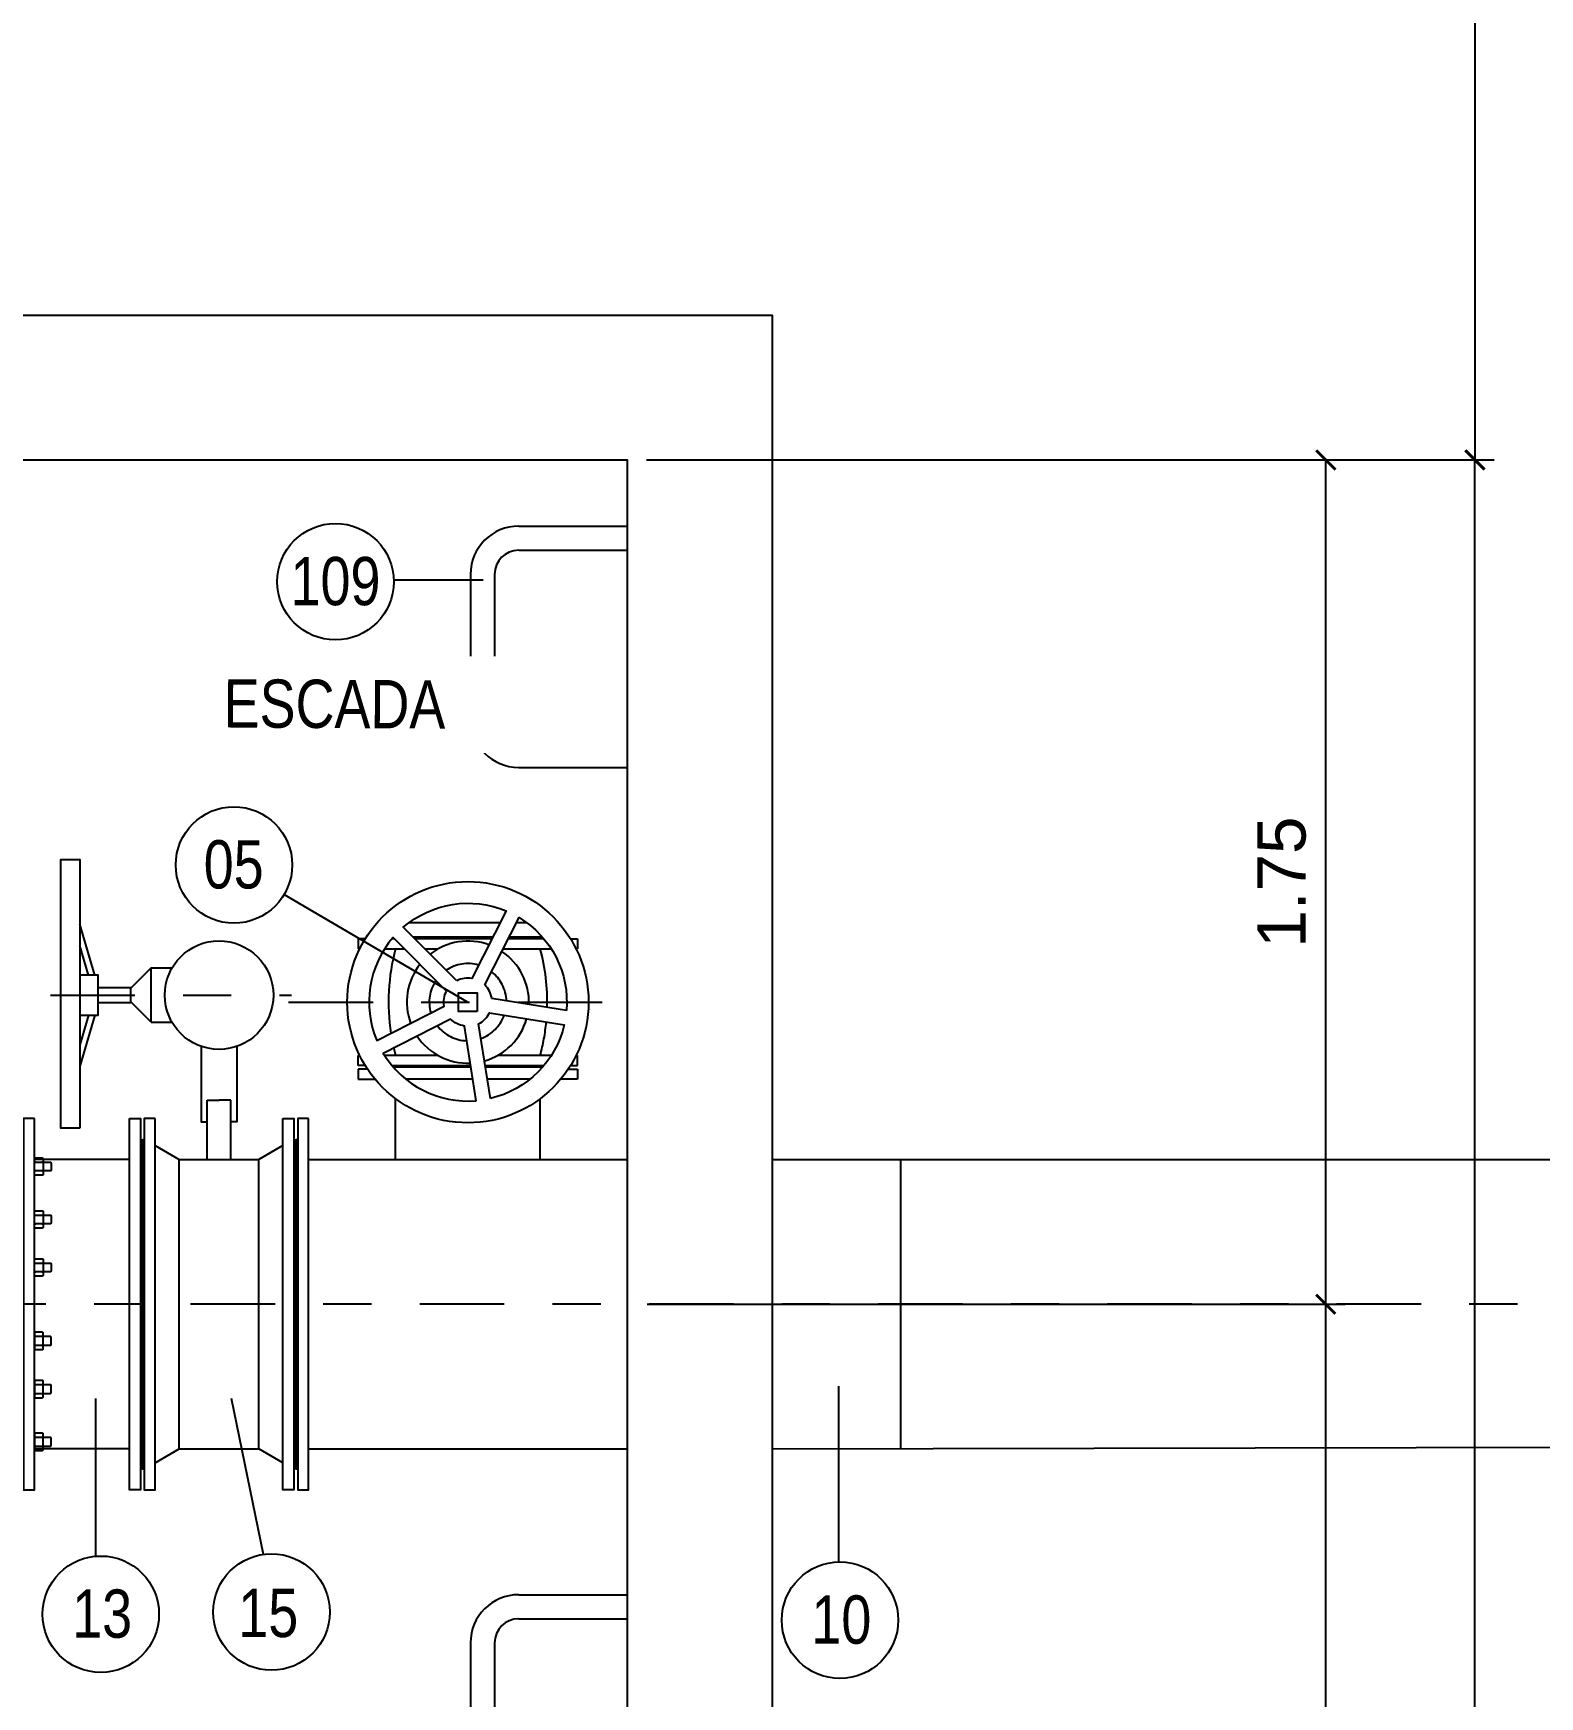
# Model space of a CAD drawing. Header units: feet. Extents: x 0 to 285190, y 0 to 9111369.
# Drawn here: x 285170.03 to 285173.152, y 9111351.524 to 9111354.971 of the extents above; entities that cross this region are included whole.
import ezdxf
from ezdxf import colors
from ezdxf.entities.mleader import LeaderData, LeaderLine
from ezdxf.enums import TextEntityAlignment as Align
from ezdxf.math import Vec2, Vec3

# ---------------------------------------------------------------- set-up
doc = ezdxf.new("R2010")
doc.units = ezdxf.units.FT
doc.header["$MEASUREMENT"] = 0
doc.linetypes.add('DASHDOT', pattern=[1, 0.5, -0.25, 0, -0.25])
doc.layers.get('0').update_dxf_attribs({"linetype": 'CONTINUOUS'})
doc.layers.get('DEFPOINTS').update_dxf_attribs({"linetype": 'CONTINUOUS'})
for name, color, linetype in [('01', 1, 'CONTINUOUS'), ('02', 7, 'CONTINUOUS'), ('EIXO', 1, 'DASHDOT'), ('FLANGES', 7, 'CONTINUOUS'), ('H-SA-CONTORNO', 2, 'CONTINUOUS'), ('H-SA-DIM', 1, 'CONTINUOUS'), ('H-SA-TEXTO', 2, 'CONTINUOUS'), ('INDIC', 2, 'CONTINUOUS'), ('Top View-Ferro Fundido - JGS - K7(Esgoto)', 7, 'CONTINUOUS')]:
    doc.layers.add(name, color=color, linetype=linetype)
doc.styles.add('EGC_Arial_2.0mm', font='arial.ttf', dxfattribs={"width": 0.8, "height": 2})
doc.styles.get("Standard").update_dxf_attribs({"font": 'arial.ttf'})
doc.dimstyles.new('Copy of EGC_2.0mm', dxfattribs={"dimtxt": 0.1, "dimasz": 0.04, "dimexe": 0.04, "dimexo": 0.04, "dimgap": 0.04, "dimtad": 1, "dimzin": 1, "dimdsep": 46, "dimtxsty": 'Standard', "dimblk": 'ARCHTICK', "dimcen": 0, "dimclrd": 1, "dimclre": 1, "dimclrt": 2, "dimazin": 0, "dimtfac": 1, "dimtix": 1, "dimtmove": 1, "dimatfit": 3, "dimldrblk": 'NONE', "dimfxl": 0.002, "dimtolj": 1, "dimtzin": 0, "dimlwd": -1, "dimarcsym": 0})

# ---------------------------------------------------------------- blocks, each defined once
blk = doc.blocks.new('_ArchTick')
at = {"color": 0, "linetype": 'ByBlock', "const_width": 0.15}
blk.add_lwpolyline([(-0.5, -0.5), (0.5, 0.5)], dxfattribs=at)
blk = doc.blocks.new('*D1279')
at = {"layer": 'DEFPOINTS', "color": 0, "transparency": 16777216}
for p in [(285175.0229, 9111361.7352, 1109.8517), (285171.2614, 9111354.0871, 479.4766), (285173.0182, 9111354.0871)]:
    blk.add_point(p, dxfattribs=at)
at = {"layer": 'H-SA-DIM', "color": 1, "lineweight": -2, "transparency": 16777216}
for p, q in [((285174.9829, 9111361.7352), (285172.9782, 9111361.7352)), ((285171.3014, 9111354.0871), (285173.0582, 9111354.0871))]:
    blk.add_line(p, q, dxfattribs=at)
at = {"layer": 'H-SA-DIM', "color": 1, "transparency": 16777216}
blk.add_line((285173.0182, 9111361.7352), (285173.0182, 9111354.0871), dxfattribs=at)
at = {"layer": 'H-SA-DIM', "color": 1, "transparency": 16777216, "xscale": 0.04, "yscale": 0.04, "zscale": 0.04}
for p, rotation in [((285173.0182, 9111361.7352), 90), ((285173.0182, 9111354.0871), 270)]:
    blk.add_blockref('_ArchTick', p, dxfattribs=dict(at, rotation=rotation))
at = {"layer": 'H-SA-DIM', "color": 2, "transparency": 16777216, "insert": (285172.9271, 9111357.9112), "char_height": 0.1, "attachment_point": 5, "rotation": 90}
blk.add_mtext('\\A1;7.65', dxfattribs=at)
blk = doc.blocks.new('_None')
blk = doc.blocks.new('*D1294')
at = {"layer": 'DEFPOINTS', "color": 0, "transparency": 16777216}
for p in [(285171.263, 9111352.3371), (285172.709, 9111352.3371), (285172.0744, 9111349.7871)]:
    blk.add_point(p, dxfattribs=at)
at = {"layer": 'H-SA-DIM', "color": 1, "lineweight": -2, "transparency": 16777216}
for p, q in [((285171.303, 9111352.3371), (285172.749, 9111352.3371)), ((285172.1144, 9111349.7871), (285172.749, 9111349.7871))]:
    blk.add_line(p, q, dxfattribs=at)
at = {"layer": 'H-SA-DIM', "color": 1, "transparency": 16777216}
blk.add_line((285172.709, 9111349.7871), (285172.709, 9111352.3371), dxfattribs=at)
at = {"layer": 'H-SA-DIM', "color": 1, "transparency": 16777216, "xscale": 0.04, "yscale": 0.04, "zscale": 0.04}
for p, rotation in [((285172.709, 9111352.3371), 90), ((285172.709, 9111349.7871), 270)]:
    blk.add_blockref('_ArchTick', p, dxfattribs=dict(at, rotation=rotation))
at = {"layer": 'H-SA-DIM', "color": 2, "transparency": 16777216, "insert": (285172.6179, 9111351.0621), "char_height": 0.1, "attachment_point": 5, "rotation": 90}
blk.add_mtext('\\A1;2.55', dxfattribs=at)
blk = doc.blocks.new('*D1295')
at = {"layer": 'DEFPOINTS', "color": 0, "transparency": 16777216}
for p in [(285171.2614, 9111354.0869), (285172.709, 9111354.0869), (285171.2628, 9111352.3371)]:
    blk.add_point(p, dxfattribs=at)
at = {"layer": 'H-SA-DIM', "color": 1, "lineweight": -2, "transparency": 16777216}
for p, q in [((285171.3014, 9111354.0869), (285172.749, 9111354.0869)), ((285171.3028, 9111352.3371), (285172.749, 9111352.3371))]:
    blk.add_line(p, q, dxfattribs=at)
at = {"layer": 'H-SA-DIM', "color": 1, "transparency": 16777216}
blk.add_line((285172.709, 9111352.3371), (285172.709, 9111354.0869), dxfattribs=at)
at = {"layer": 'H-SA-DIM', "color": 1, "transparency": 16777216, "xscale": 0.04, "yscale": 0.04, "zscale": 0.04}
for p, rotation in [((285172.709, 9111354.0869), 90), ((285172.709, 9111352.3371), 270)]:
    blk.add_blockref('_ArchTick', p, dxfattribs=dict(at, rotation=rotation))
at = {"layer": 'H-SA-DIM', "color": 2, "transparency": 16777216, "insert": (285172.6179, 9111353.212), "char_height": 0.1, "attachment_point": 5, "rotation": 90}
blk.add_mtext('\\A1;1.75', dxfattribs=at)
blk = doc.blocks.new('*D1296')
at = {"layer": 'DEFPOINTS', "color": 0, "transparency": 16777216}
for p in [(285171.2614, 9111354.0869), (285173.0182, 9111354.0869), (285171.2614, 9111345.387)]:
    blk.add_point(p, dxfattribs=at)
at = {"layer": 'H-SA-DIM', "color": 1, "lineweight": -2, "transparency": 16777216}
for p, q in [((285171.3014, 9111354.0869), (285173.0582, 9111354.0869)), ((285171.3014, 9111345.387), (285173.0582, 9111345.387))]:
    blk.add_line(p, q, dxfattribs=at)
at = {"layer": 'H-SA-DIM', "color": 1, "transparency": 16777216}
blk.add_line((285173.0182, 9111345.387), (285173.0182, 9111354.0869), dxfattribs=at)
at = {"layer": 'H-SA-DIM', "color": 1, "transparency": 16777216, "xscale": 0.04, "yscale": 0.04, "zscale": 0.04}
for p, rotation in [((285173.0182, 9111354.0869), 90), ((285173.0182, 9111345.387), 270)]:
    blk.add_blockref('_ArchTick', p, dxfattribs=dict(at, rotation=rotation))
at = {"layer": 'H-SA-DIM', "color": 2, "transparency": 16777216, "insert": (285172.927, 9111349.3033), "char_height": 0.1, "attachment_point": 5, "rotation": 90}
blk.add_mtext('\\A1;8.70', dxfattribs=at)

msp = doc.modelspace()

# ---------------------------------------------------------------- linework, layer by layer
at = {"layer": '01', "color": 1}
for p, q in [((285170.1577, 9111353.0194, 479.4766), (285170.1268, 9111353.1246, 479.4766)), ((285170.8095, 9111353.1281, 479.4766), (285170.9984, 9111353.1281, 479.4766)), ((285171.032, 9111353.1281, 479.4766), (285171.0528, 9111353.1281, 479.4766)), ((285170.1448, 9111353.0194, 479.4766), (285170.1268, 9111353.0808, 479.4766)), ((285170.2748, 9111353.034, 479.4766), (285170.2326, 9111352.9918, 479.4766)), ((285170.2748, 9111352.9215, 479.4766), (285170.2748, 9111353.034, 479.4766)), ((285170.2326, 9111352.9637, 479.4766), (285170.2326, 9111352.9918, 479.4766)), ((285170.2748, 9111352.9215, 479.4766), (285170.2326, 9111352.9637, 479.4766)), ((285170.1448, 9111352.936, 479.4766), (285170.1268, 9111352.8747, 479.4766)), ((285170.1577, 9111352.936, 479.4766), (285170.1268, 9111352.8308, 479.4766))]:
    msp.add_line(p, q, dxfattribs=at)
at = {"layer": '01', "color": 1, "ltscale": 2.5}
for p, q in [((285170.2748, 9111353.034, 479.4766), (285170.318, 9111353.034, 479.4766)), ((285170.165, 9111352.9932, 479.4766), (285170.2326, 9111352.9932, 479.4766)), ((285170.165, 9111352.9622, 479.4766), (285170.2326, 9111352.9622, 479.4766)), ((285170.2748, 9111352.9215, 479.4766), (285170.318, 9111352.9215, 479.4766))]:
    msp.add_line(p, q, dxfattribs=at)
at = {"layer": '01', "color": 1, "elevation": 479.4766}
for points in [[(285170.1268, 9111352.936), (285170.165, 9111352.936), (285170.165, 9111353.0194), (285170.1268, 9111353.0194)], [(285170.3785, 9111352.8714), (285170.3785, 9111352.7153), (285170.391, 9111352.7153)], [(285170.4523, 9111352.8714), (285170.4523, 9111352.7153), (285170.4398, 9111352.7153)]]:
    msp.add_lwpolyline(points, dxfattribs=at)
at = {"layer": '02', "color": 2, "linetype": 'Continuous', "elevation": 479.4766}
for points in [[(285170.908, 9111353.0075), (285170.7972, 9111353.1183, -0.284894), (285171.0106, 9111353.1521), (285170.9394, 9111353.0124, 0.16324)], [(285171.1354, 9111352.946), (285170.9806, 9111352.9705, 0.16324), (285170.9661, 9111352.9988), (285171.0373, 9111353.1385, -0.284894)], [(285170.9779, 9111352.7635), (285170.9534, 9111352.9184, 0.16324), (285170.9759, 9111352.9409), (285171.1307, 9111352.9163, -0.284894)], [(285170.9483, 9111352.7588), (285170.9238, 9111352.9137, -0.16324), (285170.8954, 9111352.9281), (285170.7558, 9111352.8569, 0.284894)]]:
    msp.add_lwpolyline(points, format="xyb", close=True, dxfattribs=at)
at = {"layer": '02', "color": 2, "linetype": 'Continuous', "ltscale": 0.2, "elevation": 479.4766}
msp.add_lwpolyline([(285170.8868, 9111352.9862), (285170.776, 9111353.0971, 0.284894), (285170.7422, 9111352.8837), (285170.8818, 9111352.9548, -0.16324)], format="xyb", close=True, dxfattribs=at)
msp.add_lwpolyline([(285170.9506, 9111352.9436), (285170.9116, 9111352.9436), (285170.9116, 9111352.9826), (285170.9506, 9111352.9826)], close=True, dxfattribs=at)
at = {"layer": '02', "color": 2, "linetype": 'Continuous', "ltscale": 0.2}
msp.add_circle((285170.9311, 9111352.9631, 479.4766), 0.25, dxfattribs=at)
at = {"layer": 'EIXO', "color": 1, "linetype": 'DASHDOT', "ltscale": 0.35}
for p, q in [((285170.7789, 9111353.0941, 479.4766), (285170.7734, 9111353.0941, 479.4766)), ((285170.9831, 9111353.0981, 479.4766), (285170.8173, 9111353.0981, 479.4766)), ((285170.981, 9111353.0941, 479.4766), (285170.8213, 9111353.0941, 479.4766)), ((285171.0888, 9111353.0941, 479.4766), (285171.0147, 9111353.0941, 479.4766)), ((285171.0854, 9111353.0981, 479.4766), (285171.0168, 9111353.0981, 479.4766)), ((285170.7585, 9111353.0736, 479.4766), (285170.7994, 9111353.0736, 479.4766)), ((285170.8418, 9111353.0736, 479.4766), (285170.8696, 9111353.0736, 479.4766)), ((285171.0043, 9111353.0736, 479.4766), (285171.1038, 9111353.0736, 479.4766)), ((285170.0658, 9111352.9777, 479.4766), (285170.5654, 9111352.9777, 479.4766)), ((285170.5595, 9111352.9631, 479.4766), (285171.2884, 9111352.9631, 479.4766)), ((285170.8696, 9111352.8526, 479.4766), (285170.7585, 9111352.8526, 479.4766)), ((285171.1038, 9111352.8526, 479.4766), (285170.9927, 9111352.8526, 479.4766)), ((285170.7734, 9111352.8321, 479.4766), (285170.9367, 9111352.8321, 479.4766)), ((285170.9373, 9111352.8281, 479.4766), (285170.7769, 9111352.8281, 479.4766)), ((285170.9412, 9111352.8036, 479.4766), (285170.8023, 9111352.8036, 479.4766)), ((285170.9671, 9111352.8321, 479.4766), (285171.0888, 9111352.8321, 479.4766)), ((285171.0854, 9111352.8281, 479.4766), (285170.9677, 9111352.8281, 479.4766)), ((285171.0599, 9111352.8036, 479.4766), (285170.9716, 9111352.8036, 479.4766))]:
    msp.add_line(p, q, dxfattribs=at)
at = {"layer": 'EIXO', "color": 1, "linetype": 'DASHDOT', "elevation": 479.4766}
for points in [[(285170.7182, 9111353.0941), (285170.7036, 9111353.0941), (285170.7036, 9111353.0736), (285170.7069, 9111353.0736)], [(285171.1441, 9111353.0941), (285171.1586, 9111353.0941), (285171.1586, 9111353.0736), (285171.1554, 9111353.0736)], [(285170.7182, 9111352.8321), (285170.7036, 9111352.8321), (285170.7036, 9111352.8526), (285170.7069, 9111352.8526)], [(285171.1441, 9111352.8321), (285171.1586, 9111352.8321), (285171.1586, 9111352.8526), (285171.1554, 9111352.8526)], [(285170.7233, 9111352.8241), (285170.7036, 9111352.8241), (285170.7036, 9111352.8036), (285170.7386, 9111352.8036)], [(285171.1389, 9111352.8241), (285171.1586, 9111352.8241), (285171.1586, 9111352.8036), (285171.1236, 9111352.8036)]]:
    msp.add_lwpolyline(points, dxfattribs=at)
at = {"layer": 'EIXO', "ltscale": 0.35, "elevation": 479.4766}
msp.add_lwpolyline([(285175.7565, 9111352.337), (285167.6651, 9111352.3371)], dxfattribs=at)
at = {"layer": 'EIXO', "color": 1, "linetype": 'DASHDOT'}
for centre, radius, start, end in [((285170.9311, 9111352.9631, 479.4766), 0.1265, 69.81, 128.19), ((285171.1935, 9111352.9631, 479.4766), 0.4269, 165, 188.6904), ((285170.9311, 9111352.9631, 479.4766), 0.1265, 357.81, 56.19), ((285170.6687, 9111352.9631, 479.4766), 0.4269, 358.5434, 15), ((285170.9311, 9111352.9631, 479.4766), 0.1265, 141.81, 200.19), ((285170.9311, 9111352.9631, 479.4766), 0.08, 73.8069, 124.1931), ((285170.9311, 9111352.9631, 479.4766), 0.08, 1.8069, 52.1931), ((285170.9311, 9111352.9631, 479.4766), 0.08, 145.8069, 196.1931), ((285170.9311, 9111352.9631, 479.4766), 0.08, 217.8069, 268.1931), ((285170.9311, 9111352.9631, 479.4766), 0.08, 289.8069, 340.1931), ((285170.9311, 9111352.9631, 479.4766), 0.1265, 285.81, 344.19), ((285170.6687, 9111352.9631, 479.4766), 0.4269, 345, 354.4977), ((285170.9311, 9111352.9631, 479.4766), 0.1265, 213.81, 272.19), ((285171.1935, 9111352.9631, 479.4766), 0.4269, 192.8842, 195)]:
    msp.add_arc(centre, radius, start, end, dxfattribs=at)
at = {"layer": 'FLANGES', "color": 2, "elevation": 479.4766}
msp.add_lwpolyline([(285170.1268, 9111352.7017), (285170.0878, 9111352.7017), (285170.0878, 9111353.2585), (285170.1268, 9111353.2585)], close=True, dxfattribs=at)
at = {"layer": 'FLANGES', "color": 2}
msp.add_circle((285170.4154, 9111352.9777, 479.4766), 0.1125, dxfattribs=at)
at = {"layer": 'H-SA-DIM'}
msp.add_line((285171.8284, 9111352.0371, 479.4766), (285171.8284, 9111352.6365, 479.4766), dxfattribs=at)
at = {"layer": 'INDIC', "color": 1, "linetype": 'Continuous'}
for p, q in [((285170.7774, 9111353.8387, 479.4766), (285170.9625, 9111353.8387, 479.4766)), ((285170.5505, 9111353.1864, 479.4766), (285170.9311, 9111352.9631, 479.4766)), ((285171.6996, 9111351.8029, 479.4766), (285171.6996, 9111352.1671, 479.4766)), ((285170.1598, 9111351.8139, 479.4766), (285170.1599, 9111352.1418, 479.4766)), ((285170.5072, 9111351.8186, 479.4766), (285170.4415, 9111352.1418, 479.4766))]:
    msp.add_line(p, q, dxfattribs=at)
for centre in [(285170.6567, 9111353.8346, 479.4766), (285170.4463, 9111353.2475, 479.4766), (285170.1702, 9111351.6945, 479.4766), (285170.5241, 9111351.6991, 479.4766), (285171.7022, 9111351.6822, 479.4766)]:
    msp.add_circle(centre, 0.1207, dxfattribs=at)
at = {"layer": 'Top View-Ferro Fundido - JGS - K7(Esgoto)', "color": 1, "linetype": 'ByBlock', "lineweight": -2}
for p, q in [((285171.0364, 9111353.9498, 479.4766), (285171.2614, 9111353.9498, 479.4766)), ((285171.0364, 9111353.8998, 479.4766), (285171.2614, 9111353.8998, 479.4766)), ((285170.9364, 9111353.8498, 479.4766), (285170.9364, 9111353.5498, 479.4766)), ((285170.9864, 9111353.8498, 479.4766), (285170.9864, 9111353.5498, 479.4766)), ((285171.0364, 9111353.4998, 479.4766), (285171.2614, 9111353.4998, 479.4766)), ((285171.0364, 9111353.4498, 479.4766), (285171.2614, 9111353.4498, 479.4766)), ((285170.391, 9111352.7599, 479.4766), (285170.4154, 9111352.7599, 479.4766)), ((285170.391, 9111352.6371, 479.4766), (285170.391, 9111352.7599, 479.4766)), ((285170.4398, 9111352.7599, 479.4766), (285170.4154, 9111352.7599, 479.4766)), ((285170.4398, 9111352.6371, 479.4766), (285170.4398, 9111352.7599, 479.4766)), ((285170.7811, 9111352.6371, 479.4766), (285170.7811, 9111352.7631, 479.4766)), ((285171.0811, 9111352.6371, 479.4766), (285171.0811, 9111352.7631, 479.4766)), ((285170.2829, 9111352.666, 479.4766), (285170.3329, 9111352.6371, 479.4766)), ((285170.5479, 9111352.666, 479.4766), (285170.4979, 9111352.6371, 479.4766)), ((285170.2299, 9111352.6371, 479.4766), (285170.0329, 9111352.6371, 479.4766)), ((285170.0347, 9111352.6313, 479.4766), (285170.0491, 9111352.6313, 479.4766)), ((285170.3329, 9111352.0371, 479.4766), (285170.3329, 9111352.6371, 479.4766)), ((285170.3329, 9111352.6371, 479.4766), (285170.4979, 9111352.6371, 479.4766)), ((285170.4979, 9111352.0371, 479.4766), (285170.4979, 9111352.6371, 479.4766)), ((285170.6009, 9111352.6371, 479.4766), (285171.2614, 9111352.6371, 479.4766)), ((285171.5614, 9111352.6371, 479.4766), (285176.1306, 9111352.6371, 479.4766)), ((285170.0491, 9111352.6133, 479.4766), (285170.0347, 9111352.6133, 479.4766)), ((285170.0347, 9111352.5219, 479.4766), (285170.0491, 9111352.5219, 479.4766)), ((285170.0491, 9111352.5039, 479.4766), (285170.0347, 9111352.5039, 479.4766)), ((285170.0347, 9111352.4224, 479.4766), (285170.0491, 9111352.4224, 479.4766)), ((285170.0491, 9111352.4044, 479.4766), (285170.0347, 9111352.4044, 479.4766)), ((285170.0491, 9111352.2699, 479.4766), (285170.0347, 9111352.2699, 479.4766)), ((285170.0347, 9111352.2519, 479.4766), (285170.0491, 9111352.2519, 479.4766)), ((285170.0491, 9111352.1703, 479.4766), (285170.0347, 9111352.1703, 479.4766)), ((285170.0347, 9111352.1523, 479.4766), (285170.0491, 9111352.1523, 479.4766)), ((285170.0491, 9111352.061, 479.4766), (285170.0347, 9111352.061, 479.4766)), ((285171.5614, 9111352.0371, 479.4766), (285176.1306, 9111352.0479, 479.4766)), ((285170.2299, 9111352.0371, 479.4766), (285170.0329, 9111352.0371, 479.4766)), ((285170.0347, 9111352.043, 479.4766), (285170.0491, 9111352.043, 479.4766)), ((285170.2829, 9111352.0083, 479.4766), (285170.3329, 9111352.0371, 479.4766)), ((285170.3329, 9111352.0371, 479.4766), (285170.4979, 9111352.0371, 479.4766)), ((285170.5479, 9111352.0083, 479.4766), (285170.4979, 9111352.0371, 479.4766)), ((285170.6009, 9111352.0371, 479.4766), (285171.2614, 9111352.0371, 479.4766)), ((285171.0364, 9111351.735, 479.4766), (285171.2614, 9111351.735, 479.4766)), ((285171.0364, 9111351.685, 479.4766), (285171.2614, 9111351.685, 479.4766)), ((285170.9364, 9111351.635, 479.4766), (285170.9364, 9111351.335, 479.4766)), ((285170.9864, 9111351.635, 479.4766), (285170.9864, 9111351.335, 479.4766))]:
    msp.add_line(p, q, dxfattribs=at)
at = {"layer": 'Top View-Ferro Fundido - JGS - K7(Esgoto)', "color": 1, "linetype": 'ByBlock', "lineweight": -2, "elevation": 479.4766}
for points in [[(285170.0329, 9111352.7221), (285170.0104, 9111352.7221), (285170.0104, 9111351.9521), (285170.0329, 9111351.9521)], [(285170.2299, 9111352.7221), (285170.2524, 9111352.7221), (285170.2524, 9111351.9521), (285170.2299, 9111351.9521)], [(285170.2829, 9111352.7221), (285170.2604, 9111352.7221), (285170.2604, 9111351.9521), (285170.2829, 9111351.9521)], [(285170.5479, 9111352.7221), (285170.5704, 9111352.7221), (285170.5704, 9111351.9521), (285170.5479, 9111351.9521)], [(285170.6009, 9111352.7221), (285170.5784, 9111352.7221), (285170.5784, 9111351.9521), (285170.6009, 9111351.9521)]]:
    msp.add_lwpolyline(points, close=True, dxfattribs=at)
for points in [[(285170.2524, 9111352.6781), (285170.2564, 9111352.6781), (285170.2564, 9111351.9961), (285170.2524, 9111351.9961)], [(285170.2604, 9111352.6781), (285170.2564, 9111352.6781), (285170.2564, 9111351.9961), (285170.2604, 9111351.9961)], [(285170.5704, 9111352.6781), (285170.5744, 9111352.6781), (285170.5744, 9111351.9961), (285170.5704, 9111351.9961)], [(285170.5784, 9111352.6781), (285170.5744, 9111352.6781), (285170.5744, 9111351.9961), (285170.5784, 9111351.9961)], [(285170.0329, 9111352.6304), (285170.0347, 9111352.6313), (285170.0329, 9111352.6322)], [(285170.0509, 9111352.6322), (285170.0491, 9111352.6313), (285170.0509, 9111352.6304)], [(285170.0329, 9111352.6124), (285170.0347, 9111352.6133), (285170.0329, 9111352.6142)], [(285170.0509, 9111352.6142), (285170.0491, 9111352.6133), (285170.0509, 9111352.6124)], [(285170.0329, 9111352.521), (285170.0347, 9111352.5219), (285170.0329, 9111352.5228)], [(285170.0329, 9111352.503), (285170.0347, 9111352.5039), (285170.0329, 9111352.5048)], [(285170.0509, 9111352.5228), (285170.0491, 9111352.5219), (285170.0509, 9111352.521)], [(285170.0509, 9111352.5048), (285170.0491, 9111352.5039), (285170.0509, 9111352.503)], [(285170.0329, 9111352.4215), (285170.0347, 9111352.4224), (285170.0329, 9111352.4233)], [(285170.0509, 9111352.4233), (285170.0491, 9111352.4224), (285170.0509, 9111352.4215)], [(285170.0329, 9111352.4035), (285170.0347, 9111352.4044), (285170.0329, 9111352.4053)], [(285170.0509, 9111352.4053), (285170.0491, 9111352.4044), (285170.0509, 9111352.4035)], [(285170.0329, 9111352.2708), (285170.0347, 9111352.2699), (285170.0329, 9111352.269)], [(285170.0329, 9111352.2528), (285170.0347, 9111352.2519), (285170.0329, 9111352.251)], [(285170.0509, 9111352.269), (285170.0491, 9111352.2699), (285170.0509, 9111352.2708)], [(285170.0509, 9111352.251), (285170.0491, 9111352.2519), (285170.0509, 9111352.2528)], [(285170.0329, 9111352.1712), (285170.0347, 9111352.1703), (285170.0329, 9111352.1694)], [(285170.0329, 9111352.1532), (285170.0347, 9111352.1523), (285170.0329, 9111352.1514)], [(285170.0509, 9111352.1694), (285170.0491, 9111352.1703), (285170.0509, 9111352.1712)], [(285170.0509, 9111352.1514), (285170.0491, 9111352.1523), (285170.0509, 9111352.1532)], [(285170.0329, 9111352.0619), (285170.0347, 9111352.061), (285170.0329, 9111352.0601)], [(285170.0329, 9111352.0439), (285170.0347, 9111352.043), (285170.0329, 9111352.0421)], [(285170.0509, 9111352.0601), (285170.0491, 9111352.061), (285170.0509, 9111352.0619)], [(285170.0509, 9111352.0421), (285170.0491, 9111352.043), (285170.0509, 9111352.0439)]]:
    msp.add_lwpolyline(points, dxfattribs=at)
for points in [[(285170.0329, 9111352.6385, -0.414214), (285170.0347, 9111352.6403), (285170.0491, 9111352.6403, -0.414214), (285170.0509, 9111352.6385), (285170.0509, 9111352.6061, -0.414214), (285170.0491, 9111352.6043), (285170.0347, 9111352.6043, -0.414214), (285170.0329, 9111352.6061)], [(285170.0329, 9111352.5291, -0.414214), (285170.0347, 9111352.5309), (285170.0491, 9111352.5309, -0.414214), (285170.0509, 9111352.5291), (285170.0509, 9111352.4967, -0.414214), (285170.0491, 9111352.4949), (285170.0347, 9111352.4949, -0.414214), (285170.0329, 9111352.4967)], [(285170.0329, 9111352.4296, -0.414214), (285170.0347, 9111352.4314), (285170.0491, 9111352.4314, -0.414214), (285170.0509, 9111352.4296), (285170.0509, 9111352.3972, -0.414214), (285170.0491, 9111352.3954), (285170.0347, 9111352.3954, -0.414214), (285170.0329, 9111352.3972)], [(285170.0329, 9111352.2447, 0.414214), (285170.0347, 9111352.2429), (285170.0491, 9111352.2429, 0.414214), (285170.0509, 9111352.2447), (285170.0509, 9111352.2771, 0.414214), (285170.0491, 9111352.2789), (285170.0347, 9111352.2789, 0.414214), (285170.0329, 9111352.2771)], [(285170.0329, 9111352.1451, 0.414214), (285170.0347, 9111352.1433), (285170.0491, 9111352.1433, 0.414214), (285170.0509, 9111352.1451), (285170.0509, 9111352.1775, 0.414214), (285170.0491, 9111352.1793), (285170.0347, 9111352.1793, 0.414214), (285170.0329, 9111352.1775)], [(285170.0329, 9111352.0358, 0.414214), (285170.0347, 9111352.034), (285170.0491, 9111352.034, 0.414214), (285170.0509, 9111352.0358), (285170.0509, 9111352.0682, 0.414214), (285170.0491, 9111352.07), (285170.0347, 9111352.07, 0.414214), (285170.0329, 9111352.0682)]]:
    msp.add_lwpolyline(points, format="xyb", close=True, dxfattribs=at)
for points in [[(285170.0509, 9111352.6313), (285170.0658, 9111352.6313, -0.414214), (285170.0676, 9111352.6295), (285170.0676, 9111352.6151, -0.414214), (285170.0658, 9111352.6133), (285170.0509, 9111352.6133)], [(285170.0509, 9111352.5219), (285170.0658, 9111352.5219, -0.414214), (285170.0676, 9111352.5201), (285170.0676, 9111352.5057, -0.414214), (285170.0658, 9111352.5039), (285170.0509, 9111352.5039)], [(285170.0509, 9111352.4224), (285170.0658, 9111352.4224, -0.414214), (285170.0676, 9111352.4206), (285170.0676, 9111352.4062, -0.414214), (285170.0658, 9111352.4044), (285170.0509, 9111352.4044)], [(285170.0509, 9111352.2519), (285170.0658, 9111352.2519, 0.414214), (285170.0676, 9111352.2537), (285170.0676, 9111352.2681, 0.414214), (285170.0658, 9111352.2699), (285170.0509, 9111352.2699)], [(285170.0509, 9111352.1523), (285170.0658, 9111352.1523, 0.414214), (285170.0676, 9111352.1541), (285170.0676, 9111352.1685, 0.414214), (285170.0658, 9111352.1703), (285170.0509, 9111352.1703)], [(285170.0509, 9111352.043), (285170.0658, 9111352.043, 0.414214), (285170.0676, 9111352.0448), (285170.0676, 9111352.0592, 0.414214), (285170.0658, 9111352.061), (285170.0509, 9111352.061)]]:
    msp.add_lwpolyline(points, format="xyb", dxfattribs=at)
at = {"layer": 'Top View-Ferro Fundido - JGS - K7(Esgoto)', "color": 1, "linetype": 'ByBlock', "lineweight": -2}
for centre, radius, start, end in [((285171.0364, 9111353.8498, 479.4766), 0.1, 90, 180), ((285171.0364, 9111353.8498, 479.4766), 0.05, 90, 180), ((285171.0364, 9111353.5498, 479.4766), 0.1, 180, 270), ((285171.0364, 9111353.5498, 479.4766), 0.05, 180, 270), ((285171.0364, 9111351.635, 479.4766), 0.1, 90, 180), ((285171.0364, 9111351.635, 479.4766), 0.05, 90, 180)]:
    msp.add_arc(centre, radius, start, end, dxfattribs=at)

# ---------------------------------------------------------------- texts
at = {"layer": 'INDIC', "color": 2, "style": 'EGC_Arial_2.0mm', "width": 0.8}
for s, p in [('109', (285170.6567, 9111353.8359, 479.4766)), ('05', (285170.4457, 9111353.2488, 479.4766)), ('13', (285170.1731, 9111351.6959, 479.4766)), ('15', (285170.5174, 9111351.6972, 479.4766)), ('10', (285171.7051, 9111351.6835, 479.4766))]:
    msp.add_text(s, height=0.1, dxfattribs=at).set_placement(p, align=Align.MIDDLE_CENTER)

# ---------------------------------------------------------------- dimensions: what is measured, and where the dimension line sits
at = {"layer": 'H-SA-DIM'}
for base, p1, p2, angle, picture, middle in [((285173.0182, 9111354.0871), (285175.0229, 9111361.7352, 1109.8517), (285171.2614, 9111354.0871, 479.4766), 90, '*D1279', (285172.9271, 9111357.9112)), ((285172.709, 9111354.0869, 479.4766), (285171.2628, 9111352.3371, 479.4766), (285171.2614, 9111354.0869, 479.4766), 270, '*D1295', (285172.6179, 9111353.212, 479.4766)), ((285172.709, 9111352.3371, 479.4766), (285172.0744, 9111349.7871, 479.4766), (285171.263, 9111352.3371, 479.4766), 270, '*D1294', (285172.6179, 9111351.0621, 479.4766))]:
    dim = msp.add_linear_dim(base=base, p1=p1, p2=p2, angle=angle, dimstyle='Copy of EGC_2.0mm', dxfattribs=at)
    dim.commit()
    dim.dimension.update_dxf_attribs({"geometry": picture, "text_midpoint": middle})
dim = msp.add_linear_dim(base=(285173.0182, 9111354.0869, 479.4766), p1=(285171.2614, 9111345.387, 479.4766), p2=(285171.2614, 9111354.0869, 479.4766), angle=270, dimstyle='Copy of EGC_2.0mm', dxfattribs=at)
dim.commit()
dim.dimension.update_dxf_attribs({"geometry": '*D1296', "text_midpoint": (285173.0181, 9111349.3033, 479.4766), "dimtype": 160})

# ---------------------------------------------------------------- next in the draw order: texts
at = {"layer": 'H-SA-TEXTO', "color": 2, "insert": (285170.6544, 9111353.5299, 479.4766), "char_height": 0.1, "width": 3.355817, "attachment_point": 8, "rotation": 359.7131, "style": 'EGC_Arial_2.0mm', "bg_fill": 2}
msp.add_mtext('ESCADA', dxfattribs=at)

# ---------------------------------------------------------------- next in the draw order: leaders
at = {"layer": 'H-SA-TEXTO'}
ml = msp.add_multileader_mtext('Standard', dxfattribs=at)
ml.set_content('CANAL CS-27', color=2, style='EGC_Arial_2.0mm')
ml.set_leader_properties(color=1, linetype='ByLayer', lineweight=-1)
ml.set_arrow_properties(name='NONE')
ml.build(insert=Vec2(0, 0))
ml.multileader.update_dxf_attribs({"text_left_attachment_type": 2, "text_right_attachment_type": 2, "dogleg_length": 1.9819, "arrow_head_size": 0.075, "scale": 0.05})
ctx = ml.context
ctx.base_point, ctx.scale, ctx.char_height, ctx.arrow_head_size, ctx.landing_gap_size, ctx.plane_origin, ctx.plane_x_axis, ctx.plane_y_axis = Vec3(285176.4321, 9111365.0546, 1588.05), 0.05, 0.1, 0.075, 0.05, Vec3(285113.8894, 9111744.9167, 1588.05), Vec3(-0.005007, 0.999987), Vec3(-0.999987, -0.005007)
ctx.left_attachment, ctx.right_attachment, ctx.text_align_type = 2, 2, 1
notes = []
notes.append((ctx, [(0, (0, 0, 0), (0, 0), (1, 0), 1, [])]))
ctx.mtext.insert, ctx.mtext.text_direction, ctx.mtext.rotation, ctx.mtext.width, ctx.mtext.defined_height, ctx.mtext.alignment, ctx.mtext.flow_direction = Vec3(285176.3784, 9111365.4593, 1588.05), Vec3(-0.005007, 0.999987), 1.575804, 1.318874, 1.047, 2, 5
ctx.mtext.has_bg_fill, ctx.mtext.bg_color, ctx.mtext.bg_scale_factor, ctx.mtext.bg_transparency, ctx.mtext.use_window_bg_color = 1, -1073741824, 1, 0, 1
for ctx, leaders in notes:
    for number, flags, end, landing, length, lines in leaders:
        leader = LeaderData()
        leader.index, (leader.has_last_leader_line, leader.has_dogleg_vector, leader.attachment_direction) = number, flags
        leader.last_leader_point, leader.dogleg_vector, leader.dogleg_length = Vec3(end), Vec3(landing), length
        for number, points, colour, breaks in lines:
            line = LeaderLine()
            line.index, line.vertices, line.color, line.breaks = number, Vec3.list(points), colors.encode_raw_color(colour), breaks
            leader.lines.append(line)
        ctx.leaders.append(leader)

# ---------------------------------------------------------------- next in the draw order: leaders
ml = msp.add_multileader_mtext('Standard', dxfattribs=at)
ml.set_content('CÂMARA DE DESCARGA', color=2, style='EGC_Arial_2.0mm')
ml.set_leader_properties(color=1, linetype='ByLayer', lineweight=-1)
ml.set_arrow_properties(name='NONE')
ml.build(insert=Vec2(0, 0))
ml.multileader.update_dxf_attribs({"text_left_attachment_type": 2, "text_right_attachment_type": 2, "dogleg_length": 1.9819, "arrow_head_size": 0.075, "scale": 0.05})
ctx = ml.context
ctx.base_point, ctx.scale, ctx.char_height, ctx.arrow_head_size, ctx.landing_gap_size, ctx.plane_origin, ctx.plane_x_axis, ctx.plane_y_axis = Vec3(285175.9573, 9111362.3665, 1588.05), 0.05, 0.1, 0.075, 0.05, Vec3(285555.1366, 9111425.7703, 1588.05), Vec3(0.999987, 0.005007), Vec3(-0.005007, 0.999987)
ctx.left_attachment, ctx.right_attachment, ctx.text_align_type = 2, 2, 1
notes = []
notes.append((ctx, [(0, (0, 0, 0), (0, 0), (1, 0), 1, [])]))
ctx.mtext.insert, ctx.mtext.text_direction, ctx.mtext.rotation, ctx.mtext.width, ctx.mtext.defined_height, ctx.mtext.alignment, ctx.mtext.flow_direction = Vec3(285176.6656, 9111362.4336, 1588.05), Vec3(0.999987, 0.005007), 0.005007, 1.322834, 0.2562, 2, 5
ctx.mtext.has_bg_fill, ctx.mtext.bg_color, ctx.mtext.bg_scale_factor, ctx.mtext.bg_transparency, ctx.mtext.use_window_bg_color = 1, -1073741824, 1, 0, 1
for ctx, leaders in notes:
    for number, flags, end, landing, length, lines in leaders:
        leader = LeaderData()
        leader.index, (leader.has_last_leader_line, leader.has_dogleg_vector, leader.attachment_direction) = number, flags
        leader.last_leader_point, leader.dogleg_vector, leader.dogleg_length = Vec3(end), Vec3(landing), length
        for number, points, colour, breaks in lines:
            line = LeaderLine()
            line.index, line.vertices, line.color, line.breaks = number, Vec3.list(points), colors.encode_raw_color(colour), breaks
            leader.lines.append(line)
        ctx.leaders.append(leader)

# ---------------------------------------------------------------- next in the draw order: linework, layer by layer
at = {"layer": 'H-SA-CONTORNO', "ltscale": 0.75, "elevation": 479.4766}
for points in [[(285168.9614, 9111354.3869), (285171.5614, 9111354.3869), (285171.5614, 9111345.0872), (285168.9614, 9111345.0872)], [(285171.2614, 9111345.3871), (285169.2614, 9111345.3871), (285169.2614, 9111354.0869), (285171.2614, 9111354.0869)]]:
    msp.add_lwpolyline(points, close=True, dxfattribs=at)

doc.saveas('drawing.dxf')
